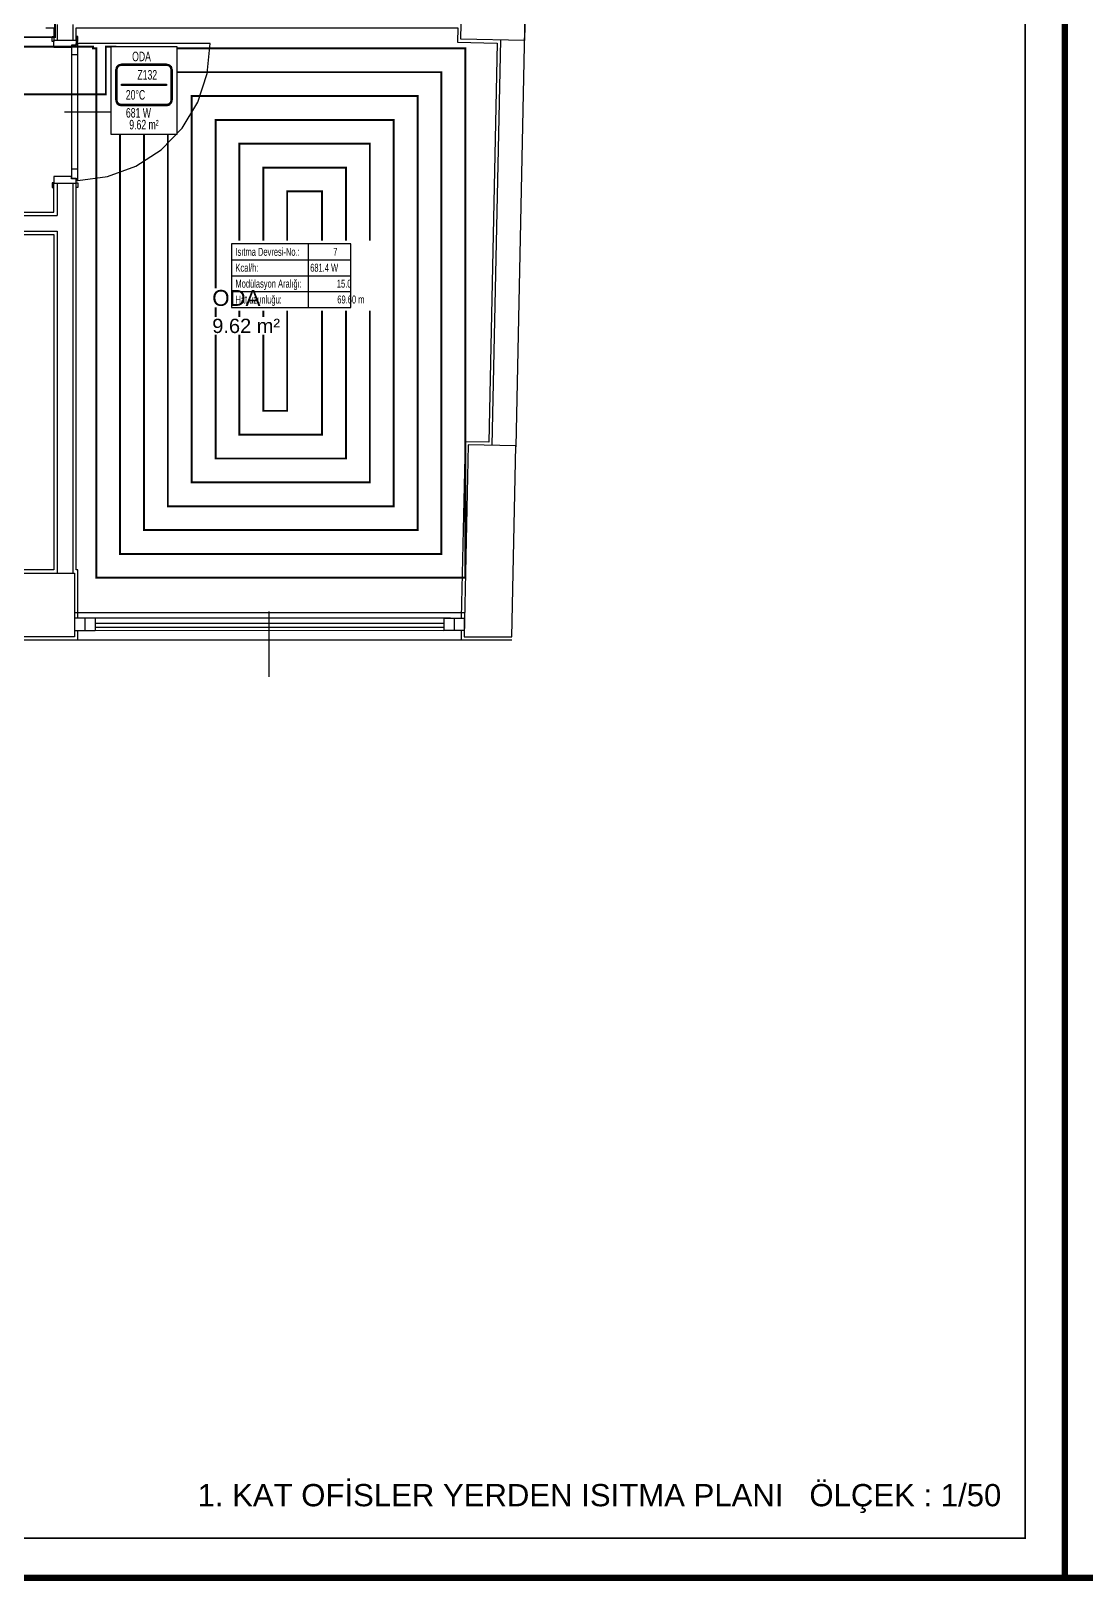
# Model space of a CAD drawing. Header units: centimetres. Extents: x -3952 to 26292, y -15092 to -10712.
# Drawn here: x 10750 to 11413, y -15052 to -14077 of the extents above; entities that cross this region are included whole.
import ezdxf
from ezdxf.enums import TextEntityAlignment as Align

# ---------------------------------------------------------------- set-up
doc = ezdxf.new("R2010")
doc.units = ezdxf.units.CM
for name, color, linetype in [('MIMARI', 8, 'Continuous'), ('MIMARI-KOLON', 8, 'Continuous'), ('MIMARI-YAZI', 8, 'Continuous'), ('MTY-ISIKAYBIMAHAL', 2, 'Continuous'), ('MTY-PAFTA', 7, 'Continuous'), ('MTY-PEX-BORU', 1, 'Continuous'), ('MTY-RADYATÖR', 7, 'Continuous'), ('MTY-TEFRIS', 15, 'Continuous')]:
    doc.layers.add(name, color=color, linetype=linetype)
doc.layers.add('ROTAS-PAFTA-SINIRI', color=8, linetype='Continuous', plot=False)
doc.styles.add('MTYCAPLT', font='arial.ttf', dxfattribs={"width": 0.65, "height": 1})
doc.styles.add('ROTAS', font='arial.ttf')

# ---------------------------------------------------------------- blocks, each defined once
blk = doc.blocks.new('ROTAS_PAFTA')
blk.add_lwpolyline([(0, 0), (1, 0), (1, 1), (0, 1)], close=True)
blk = doc.blocks.new('MTY-RADYATOR MAHAL')
at = {"layer": 'MTY-ISIKAYBIMAHAL', "color": 2}
for points in [[(-35.7, 18.4), (-35.7, -18.4, 0.414214), (-28.2, -25.9), (28.2, -25.9, 0.414214), (35.7, -18.4), (35.7, 18.4, 0.414214), (28.2, 25.9), (-28.2, 25.9, 0.414214)], [(-34.2, 18.4), (-34.2, -18.4, 0.414214), (-28.2, -24.4), (28.2, -24.4, 0.414214), (34.2, -18.4), (34.2, 18.4, 0.414214), (28.2, 24.4), (-28.2, 24.4, 0.414214)]]:
    blk.add_lwpolyline(points, format="xyb", close=True, dxfattribs=at)
at = {"layer": 'MTY-ISIKAYBIMAHAL', "color": 4}
for points in [[(-35.2, 18.4), (-35.2, -18.4, 0.414214), (-28.2, -25.4), (28.2, -25.4, 0.414214), (35.2, -18.4), (35.2, 18.4, 0.414214), (28.2, 25.4), (-28.2, 25.4, 0.414214)], [(-34.7, 18.4), (-34.7, -18.4, 0.414214), (-28.2, -24.9), (28.2, -24.9, 0.414214), (34.7, -18.4), (34.7, 18.4, 0.414214), (28.2, 24.9), (-28.2, 24.9, 0.414214)]]:
    blk.add_lwpolyline(points, format="xyb", close=True, dxfattribs=at)
at = {"layer": 'MTY-ISIKAYBIMAHAL', "color": 2}
blk.add_lwpolyline([(-28.2, 0.8), (28.2, 0.8), (28.2, -0.8), (-28.2, -0.8)], close=True, dxfattribs=at)
at = {"layer": 'MTY-ISIKAYBIMAHAL', "color": 1, "style": 'MTYCAPLT', "width": 0.65}
for tag, p in [('MAHAL_001', (-14.9, 29.8)), ('NO_001', (-8.3, 6.7))]:
    blk.add_attdef(tag, p, '', height=12, rotation=360, dxfattribs=at)
at = {"layer": 'MTY-ISIKAYBIMAHAL', "color": 4, "style": 'MTYCAPLT', "width": 0.65}
for tag, p in [('DERECE_001', (-22.8, -18.5)), ('ISIKAYBI_001', (-22.7, -41.1))]:
    blk.add_attdef(tag, p, '', height=12, rotation=360, dxfattribs=at)
blk.add_attdef('ALAN', text='', height=12, rotation=360, dxfattribs=at).set_placement((0, -50), align=Align.MIDDLE_CENTER)
blk = doc.blocks.new('MTY-ETIKET')
at = {"layer": 'MTY-RADYATÖR'}
for p, q in [((2.69, 0), (2.69, 8)), ((-7, 6), (8, 6)), ((-7, 4), (8, 4)), ((-7, 2), (8, 2))]:
    blk.add_line(p, q, dxfattribs=at)
blk.add_lwpolyline([(8, 0), (8, 8), (-7, 8), (-7, 0)], close=True, dxfattribs=at)
at = {"layer": 'MTY-RADYATÖR', "style": 'MTYCAPLT', "width": 0.65}
for s, p in [('Isıtma Devresi-No.:', (-6.5, 7)), ('Kcal/h:', (-6.5, 5)), ('Modülasyon Aralığı:', (-6.5, 3)), ('Hat uzunluğu:', (-6.5, 1))]:
    blk.add_text(s, height=1, rotation=360, dxfattribs=at).set_placement(p, align=Align.MIDDLE_LEFT)
for tag, p in [('NO1_001', (5.8, 6.5)), ('AR_001', (6.25, 2.5)), ('UZ_001', (6.31, 0.51))]:
    blk.add_attdef(tag, p, '', height=1, rotation=360, dxfattribs=at)
at = {"layer": 'MTY-RADYATÖR', "color": 2, "style": 'MTYCAPLT', "width": 0.65}
for tag, p in [('BORU_001', (-7.07, 4.59)), ('YER_001', (2.9, 4.5))]:
    blk.add_attdef(tag, p, '', height=1, dxfattribs=at)

msp = doc.modelspace()

# ---------------------------------------------------------------- linework, layer by layer
at = {"layer": 'MIMARI'}
for p, q in [((11070.9, -13568.05), (11054.75, -14338.61)), ((10766.36, -14073.05), (10766.36, -14083.05)), ((10776.36, -14073.05), (10776.36, -14083.05)), ((10763.22, -14080.53), (10764.36, -14080.53)), ((10763.22, -14083.61), (10763.22, -14080.53)), ((10764.36, -14083.61), (10763.22, -14083.61)), ((10764.36, -14080.53), (10764.36, -14083.61)), ((10764.36, -14087.51), (10764.36, -14083.05)), ((10778.36, -14083.05), (10764.36, -14083.05)), ((10776.36, -14083.05), (10766.36, -14083.05)), ((10775.39, -14086.02), (10775.39, -14087.51)), ((10778.36, -14086.02), (10775.39, -14086.02)), ((10775.53, -14086.53), (10775.53, -14169.57)), ((10775.53, -14086.53), (10778.42, -14086.53)), ((10778.36, -14080.58), (10778.36, -14083.61)), ((10779.33, -14080.58), (10778.36, -14080.58)), ((10778.36, -14083.05), (10778.36, -14086.02)), ((10778.36, -14083.61), (10779.33, -14083.61)), ((10778.36, -14085.04), (10779.35, -14085.04)), ((10778.42, -14086.53), (10778.42, -14085.04)), ((10779.33, -14083.61), (10779.33, -14080.58)), ((10779.35, -14171.07), (10779.35, -14085.04)), ((10862.53, -14085.04), (10779.35, -14085.04)), ((11045.11, -14082.74), (11039.76, -14337.77)), ((10775.39, -14087.51), (10764.36, -14087.51)), ((10779.35, -14092.11), (10775.53, -14092.11)), ((10807.81, -14128.05), (10771.11, -14128.05)), ((10779.35, -14164), (10775.53, -14164)), ((10764.36, -14172.49), (10763.22, -14172.49)), ((10763.22, -14172.49), (10763.22, -14175.58)), ((10764.36, -14168.6), (10764.36, -14173.05)), ((10775.39, -14168.6), (10764.36, -14168.6)), ((10764.36, -14175.58), (10764.36, -14172.49)), ((10778.36, -14173.05), (10764.36, -14173.05)), ((10766.36, -14173.05), (10766.36, -14193.05)), ((10776.36, -14173.05), (10766.36, -14173.05)), ((10775.39, -14170.08), (10775.39, -14168.6)), ((10778.36, -14170.08), (10775.39, -14170.08)), ((10775.53, -14169.57), (10778.42, -14169.57)), ((10776.36, -14173.05), (10776.36, -14418.05)), ((10778.36, -14173.05), (10778.36, -14170.08)), ((10778.36, -14171.07), (10779.35, -14171.07)), ((10778.36, -14175.53), (10778.36, -14172.49)), ((10778.36, -14172.49), (10779.33, -14172.49)), ((10778.42, -14169.57), (10778.42, -14171.07)), ((10779.33, -14172.49), (10779.33, -14175.53)), ((10763.22, -14175.58), (10764.36, -14175.58)), ((10779.33, -14175.53), (10778.36, -14175.53)), ((10417.36, -14193.05), (10766.36, -14193.05)), ((10417.36, -14203.05), (10766.36, -14203.05)), ((10766.36, -14203.05), (10766.36, -14418.2)), ((11022.27, -14443.05), (10777.36, -14443.05)), ((10783.76, -14446.34), (10783.76, -14454.26)), ((10790.23, -14446.34), (10790.23, -14454.26)), ((11013.74, -14446.34), (10790.23, -14446.34)), ((10899.8, -14483.29), (10899.8, -14442.12)), ((11009.54, -14446.34), (11009.54, -14454.26)), ((11016.02, -14446.34), (11016.02, -14454.26)), ((11009.54, -14449.81), (10790.23, -14449.81)), ((10790.23, -14452.03), (11009.54, -14452.04)), ((11009.54, -14454.27), (10790.23, -14454.26)), ((10779.36, -14460.05), (11020.24, -14460.05))]:
    msp.add_line(p, q, dxfattribs=at)
for points in [[(10759.36, -14075.05), (10764.36, -14075.05), (10764.36, -14083.05)], [(10778.36, -14083.05), (10778.36, -14075.05), (11018.33, -14075.05), (11018.14, -14084.18), (11043.07, -14084.7), (11037.81, -14335.72), (11022.93, -14335.42), (11020.41, -14446.3)], [(10778.94, -14084.12), (10778.94, -14084.72), (10778.94, -14084.12)], [(10779.35, -14171.07), (10798.16, -14168.66), (10815.95, -14162.12), (10831.84, -14151.77), (10845.01, -14138.14), (10854.82, -14121.92), (10860.76, -14103.91), (10862.53, -14085.04)], [(10417.36, -14191.05), (10764.36, -14191.05), (10764.36, -14173.05)], [(10779.36, -14446.34), (10779.36, -14416.05), (10778.36, -14416.05), (10778.36, -14173.05)], [(10417.36, -14205.05), (10764.36, -14205.05), (10764.36, -14416.05), (10715.36, -14416.05), (10715.36, -14446.34)], [(10790.23, -14446.34), (10777.36, -14446.34), (10777.36, -14454.26), (10790.23, -14454.26)], [(11009.54, -14446.34), (11022.41, -14446.34), (11022.41, -14454.26), (11009.54, -14454.26)], [(10715.36, -14454.26), (10715.36, -14460.05), (10779.36, -14460.05), (10779.36, -14454.26)], [(11020.41, -14454.24), (11020.35, -14460.05), (11052.38, -14460.05)]]:
    msp.add_lwpolyline(points, dxfattribs=at)
at = {"layer": 'MIMARI-KOLON'}
for points in [[(11021.42, -14022.23), (11061.42, -14023.06), (11060.17, -14083.05), (11020.18, -14082.22), (11021.42, -14022.23)], [(11024.88, -14337.46), (11022.38, -14458.05), (11052.38, -14458.05), (11054.87, -14338.08), (11024.88, -14337.46)], [(10717.36, -14418.05), (10777.36, -14418.05), (10777.36, -14458.05), (10717.36, -14458.05), (10717.36, -14418.05)]]:
    msp.add_lwpolyline(points, dxfattribs=at)
at = {"layer": 'MTY-PAFTA'}
for points, const_width in [([(7600, -15050), (11400, -15050), (11400, -13100), (7600, -13100)], 4), ([(11400, -15050), (15200, -15050), (15200, -13100), (11400, -13100)], 4), ([(7625, -15025), (11375, -15025), (11375, -13125), (7625, -13125)], 1)]:
    msp.add_lwpolyline(points, close=True, dxfattribs=dict(at, const_width=const_width))
at = {"layer": 'MTY-PEX-BORU', "const_width": 1.2}
for points in [[(10765, -14065), (10765, -14081), (10679, -14081)], [(10673, -14087), (10789, -14087), (10789, -14088), (10791, -14088), (10791, -14421), (11023, -14421), (11023, -14088), (10821, -14088), (10821, -14391), (10993, -14391), (10993, -14118), (10851, -14118), (10851, -14361), (10963, -14361), (10963, -14148), (10881, -14148), (10881, -14331), (10933, -14331), (10933, -14178), (10911, -14178), (10911, -14316), (10896, -14316), (10896, -14163), (10948, -14163), (10948, -14346), (10866, -14346), (10866, -14133), (10978, -14133), (10978, -14376), (10836, -14376), (10836, -14103), (11008, -14103), (11008, -14406), (10806, -14406), (10806, -14088), (10803, -14088), (10803, -14087), (10797, -14087), (10797, -14117), (10679, -14117)]]:
    msp.add_lwpolyline(points, dxfattribs=at)

# ---------------------------------------------------------------- block references
at = {"layer": 'ROTAS-PAFTA-SINIRI', "xscale": 3800, "yscale": 1950}
for p in [(7600, -15050), (11400, -15050)]:
    msp.add_blockref('ROTAS_PAFTA', p, dxfattribs=at)

# ---------------------------------------------------------------- texts
at = {"layer": 'MTY-PAFTA', "style": 'ROTAS'}
msp.add_text('1. KAT OFİSLER YERDEN ISITMA PLANI   ÖLÇEK : 1/50', height=14, dxfattribs=at).set_placement((11360, -15005), align=Align.RIGHT)

# ---------------------------------------------------------------- next in the draw order: wipeouts: each hides what was drawn before it
for points in [[(10800.14, -14142), (10841.86, -14142), (10841.86, -14087.08), (10800.14, -14087.08)], [(10874, -14253), (10966.26, -14253), (10966.26, -14209), (10874, -14209)]]:
    msp.add_wipeout(points)

# ---------------------------------------------------------------- next in the draw order: linework, layer by layer
at = {"layer": 'MTY-ISIKAYBIMAHAL'}
msp.add_lwpolyline([(10800.14, -14142), (10841.86, -14142), (10841.86, -14087.08), (10800.14, -14087.08)], close=True, dxfattribs=at)

# ---------------------------------------------------------------- next in the draw order: block references
at = {"layer": 'MTY-TEFRIS', "xscale": 0.5, "yscale": 0.5}
msp.add_blockref('MTY-RADYATOR MAHAL', (10821, -14111), dxfattribs=at).add_auto_attribs({'DERECE_001': '20°C', 'MAHAL_001': 'ODA', 'ISIKAYBI_001': '681 W', 'NO_001': 'Z132', 'ALAN': '9.62 m²'})

# ---------------------------------------------------------------- next in the draw order: wipeouts: each hides what was drawn before it
for points in [[(10883.54, -14250.98), (10862.94, -14250.98), (10862.94, -14238.98), (10883.54, -14238.98)], [(10904, -14268.07), (10862.94, -14268.07), (10862.94, -14257.07), (10904, -14257.07)]]:
    msp.add_wipeout(points)

# ---------------------------------------------------------------- next in the draw order: block references
at = {"layer": 'MTY-TEFRIS'}
ref = msp.add_blockref('MTY-ETIKET', (10911, -14251), dxfattribs=dict(at, xscale=5, yscale=5))
ref.add_attrib('UZ_001', '69.60 m', (10942.56, -14248.46), dxfattribs={"layer": 'MTY-RADYATÖR', "height": 5, "rotation": 359.99998, "style": 'MTYCAPLT', "width": 0.65})
ref.add_attrib('AR_001', '15.0', (10942.25, -14238.5), dxfattribs={"layer": 'MTY-RADYATÖR', "height": 5, "rotation": 359.99998, "style": 'MTYCAPLT', "width": 0.65})
ref.add_attrib('NO1_001', '7', (10940, -14218.5), dxfattribs={"layer": 'MTY-RADYATÖR', "height": 5, "rotation": 359.99998, "style": 'MTYCAPLT', "width": 0.65})
ref.add_attrib('YER_001', '681.4 W', (10925.49, -14228.5), dxfattribs={"layer": 'MTY-RADYATÖR', "color": 2, "height": 5, "style": 'MTYCAPLT', "width": 0.65})

# ---------------------------------------------------------------- next in the draw order: texts
at = {"layer": 'MIMARI-YAZI', "style": 'ROTAS'}
for s, height, p in [('ODA', 10, (10863.94, -14249.98)), ('9.62 m²', 9, (10863.94, -14267.07))]:
    msp.add_text(s, height=height, dxfattribs=at).set_placement(p)

doc.saveas('drawing.dxf')
